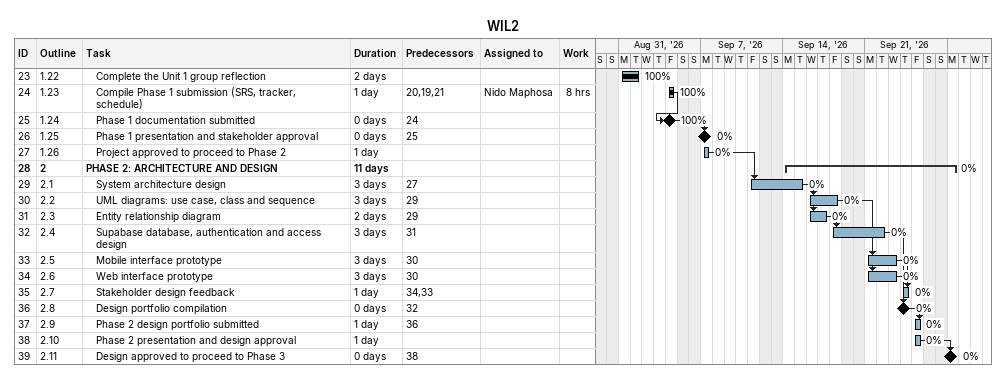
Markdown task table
WIL2

| ID | WBS | Task | Duration | Start | Finish | Predecessors | Resources | % complete | Work (h) |
|---|---|---|---|---|---|---|---|---|---|
| 23 | 1.22 | Complete the Unit 1 group reflection | 2d | 2026-08-31 | 2026-09-01 |  |  | 100 |  |
| 24 | 1.23 | Compile Phase 1 submission (SRS, tracker, schedule) | 1d | 2026-09-04 | 2026-09-04 | 20, 19, 21 | Nido Maphosa | 100 | 8 |
| 25 | 1.24 | Phase 1 documentation submitted | 0d | 2026-09-04 | 2026-09-04 | 24 |  | 100 |  |
| 26 | 1.25 | Phase 1 presentation and stakeholder approval | 0d | 2026-09-07 | 2026-09-07 | 25 |  | 0 |  |
| 27 | 1.26 | Project approved to proceed to Phase 2 | 1d | 2026-09-07 | 2026-09-07 |  |  | 0 |  |
| 28 | 2 | **PHASE 2: ARCHITECTURE AND DESIGN** | 11d | 2026-09-14 | 2026-09-28 |  |  | 0 |  |
| 29 | 2.1 | System architecture design | 3d | 2026-09-11 | 2026-09-15 | 27 |  | 0 |  |
| 30 | 2.2 | UML diagrams: use case, class and sequence | 3d | 2026-09-16 | 2026-09-18 | 29 |  | 0 |  |
| 31 | 2.3 | Entity relationship diagram | 2d | 2026-09-16 | 2026-09-17 | 29 |  | 0 |  |
| 32 | 2.4 | Supabase database, authentication and access design | 3d | 2026-09-18 | 2026-09-22 | 31 |  | 0 |  |
| 33 | 2.5 | Mobile interface prototype | 3d | 2026-09-21 | 2026-09-23 | 30 |  | 0 |  |
| 34 | 2.6 | Web interface prototype | 3d | 2026-09-21 | 2026-09-23 | 30 |  | 0 |  |
| 35 | 2.7 | Stakeholder design feedback | 1d | 2026-09-24 | 2026-09-24 | 34, 33 |  | 0 |  |
| 36 | 2.8 | Design portfolio compilation | 0d | 2026-09-24 | 2026-09-24 | 32 |  | 0 |  |
| 37 | 2.9 | Phase 2 design portfolio submitted | 1d | 2026-09-25 | 2026-09-25 | 36 |  | 0 |  |
| 38 | 2.10 | Phase 2 presentation and design approval | 1d | 2026-09-25 | 2026-09-25 |  |  | 0 |  |
| 39 | 2.11 | Design approved to proceed to Phase 3 | 0d | 2026-09-28 | 2026-09-28 | 38 |  | 0 |  |
